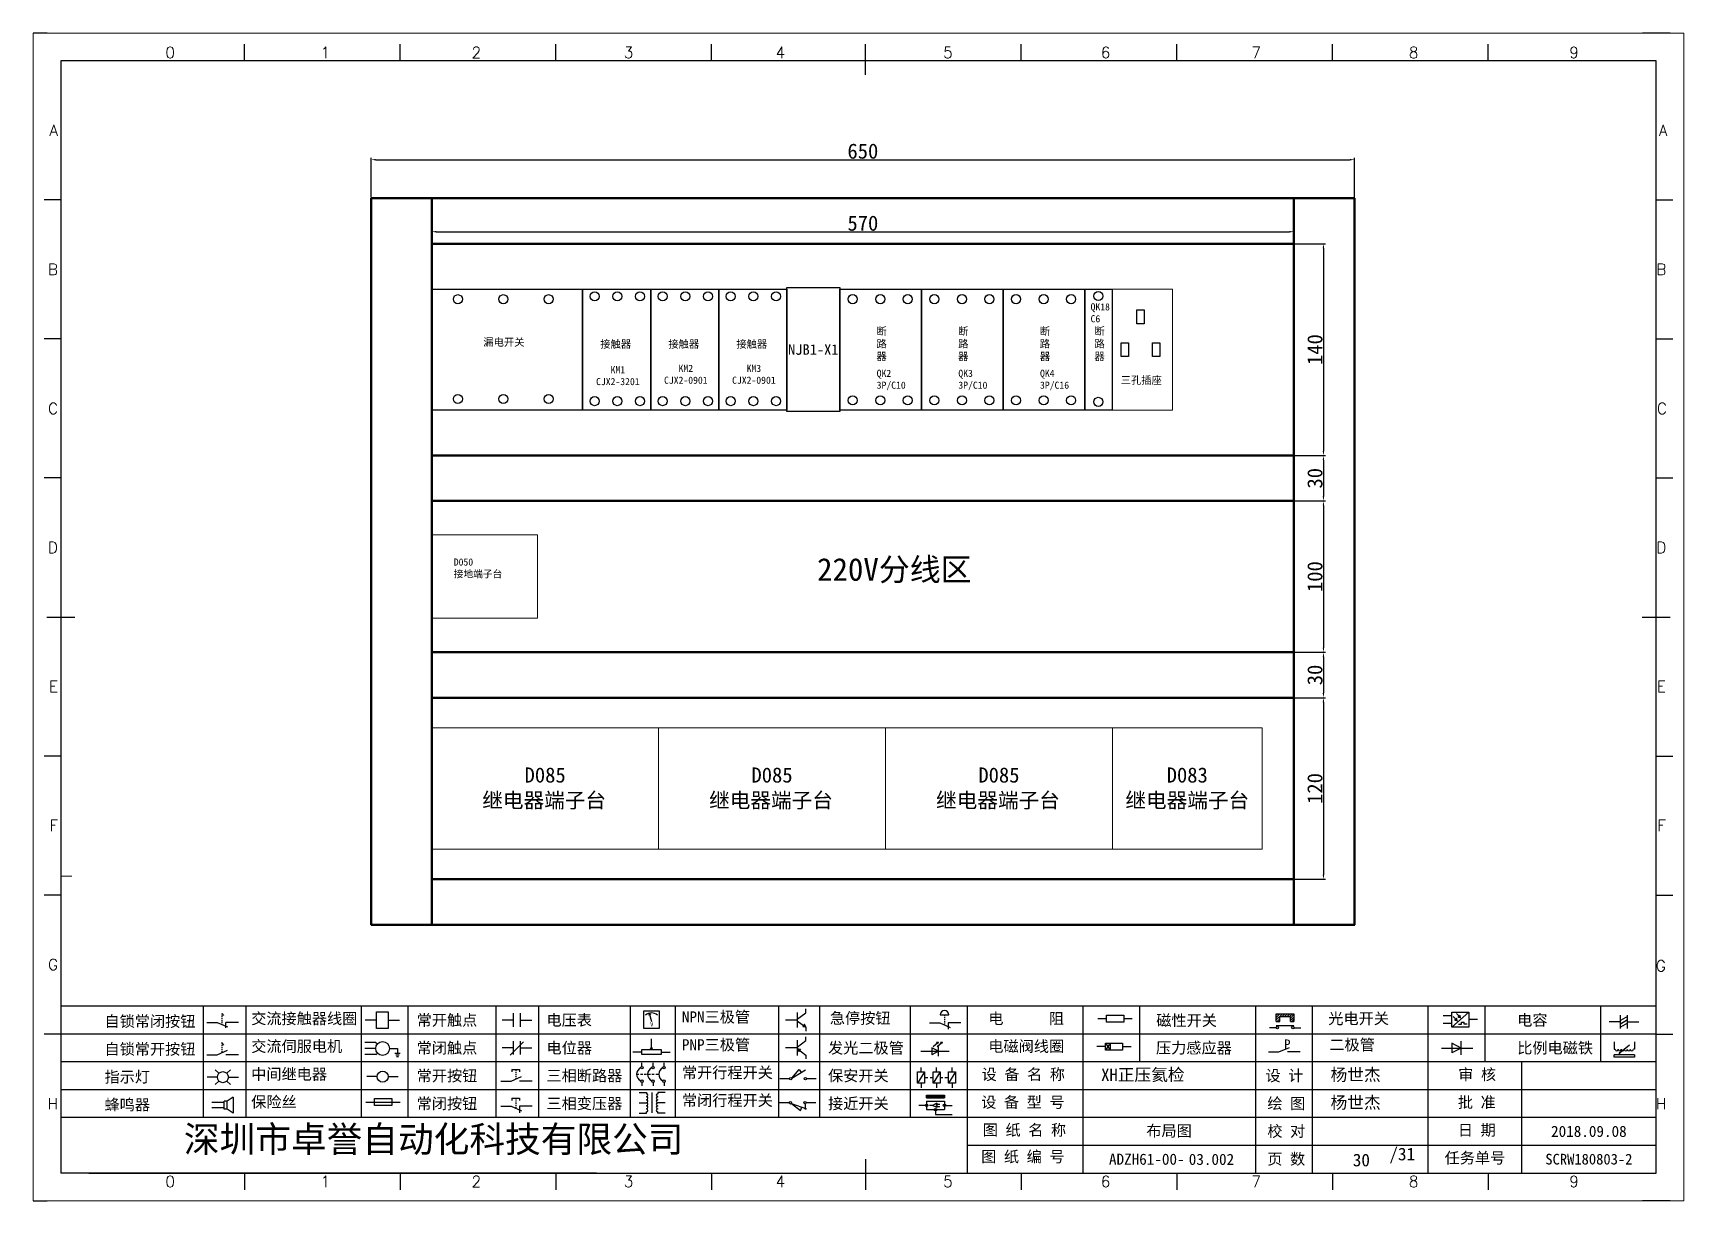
# Model space of a CAD drawing. Header units: millimetres. Extents: x 15130 to 37766, y 5931 to 11073.
# Drawn here: x 22571.2 to 22898.7, y 8425.9 to 8657.4 of the extents above; entities that cross this region are included whole.
import ezdxf
from ezdxf.enums import TextEntityAlignment as Align

# ---------------------------------------------------------------- set-up
doc = ezdxf.new("R2010")
doc.units = ezdxf.units.MM
doc.layers.add('1', color=3, linetype='Continuous', lineweight=20)
doc.layers.add('AE_BOR', color=1, linetype='Continuous')
doc.styles.get("Standard").update_dxf_attribs({"font": ''})
doc.styles.add('WD', font='romans.shx', dxfattribs={"bigfont": 'gbcbig.shx'})
doc.styles.add('汉字', font='')
doc.styles.get('Standard').set_extended_font_data('SimSun')
doc.styles.get('汉字').set_extended_font_data('新宋体')
doc.dimstyles.new('ISO-25', dxfattribs={"dimtxt": 10, "dimasz": 3, "dimexe": 1.25, "dimexo": 0.625, "dimtad": 1, "dimtxsty": 'Standard', "dimcen": 2.5, "dimadec": 0, "dimazin": 0, "dimtfac": 1, "dimtmove": 0, "dimatfit": 3, "dimfxl": 1, "dimarcsym": 0})

# ---------------------------------------------------------------- blocks, each defined once
blk = doc.blocks.new('磁性开关')
at = {"linetype": 'ByBlock'}
h = blk.add_hatch(dxfattribs=at)
h.set_pattern_fill('ANSI31', color=256, scale=0.1, style=0)
h.paths.add_polyline_path([(-1910.88, -776.69), (-1910.88, -775.29), (-1907.69, -775.29), (-1907.69, -776.69), (-1908.31, -776.69), (-1908.31, -775.79), (-1910.25, -775.79), (-1910.25, -776.69)])
for p, q in [((-1910.91, -777.81), (-1912.09, -777.81)), ((-1910.88, -776.69), (-1910.88, -775.29)), ((-1910.88, -775.29), (-1907.69, -775.29)), ((-1910.88, -776.69), (-1910.25, -776.69)), ((-1910.88, -777.39), (-1907.69, -777.39)), ((-1910.25, -776.69), (-1910.25, -775.79)), ((-1910.25, -775.79), (-1908.31, -775.79)), ((-1908.31, -776.69), (-1908.31, -775.79)), ((-1908.31, -776.69), (-1907.69, -776.69)), ((-1907.69, -775.29), (-1907.69, -776.69)), ((-1907.66, -777.81), (-1906.48, -777.81))]:
    blk.add_line(p, q, dxfattribs=at)
for centre in [(-1910.68, -777.81), (-1907.88, -777.81)]:
    blk.add_circle(centre, 0.225, dxfattribs=at)
blk = doc.blocks.new('*U8')
at = {"linetype": 'ByBlock'}
for p, q in [((-1909.23, -780.45), (-1909.23, -780.67)), ((-1909.23, -780.45), (-1908.92, -780.84)), ((-1909.23, -780.84), (-1909.23, -781.05)), ((-1911.92, -782.07), (-1910.06, -782.07)), ((-1910.06, -782.07), (-1908.18, -782.88)), ((-1909.23, -781.23), (-1909.23, -781.44)), ((-1909.23, -781.61), (-1909.23, -781.83)), ((-1909.23, -782), (-1909.23, -782.21)), ((-1909.23, -782.38), (-1909.23, -782.43)), ((-1908.52, -783.07), (-1908.52, -782.07)), ((-1906.25, -782.07), (-1908.52, -782.07))]:
    blk.add_line(p, q, dxfattribs=at)
blk = doc.blocks.new('*U11')
at = {"linetype": 'ByBlock'}
for p, q in [((-1911.92, -792.89), (-1910.06, -792.89)), ((-1910.06, -792.89), (-1908.18, -792.08)), ((-1908.88, -791.17), (-1909.23, -790.71)), ((-1909.23, -790.71), (-1909.23, -790.92)), ((-1909.23, -791.09), (-1909.23, -791.31)), ((-1909.23, -791.48), (-1909.23, -791.69)), ((-1909.23, -791.86), (-1909.23, -792.08)), ((-1909.23, -792.25), (-1909.23, -792.47)), ((-1906.25, -792.89), (-1908.52, -792.89))]:
    blk.add_line(p, q, dxfattribs=at)
blk = doc.blocks.new('蜂鸣器')
at = {"linetype": 'ByBlock'}
for p, q in [((-1907.17, -795.53), (-1908.25, -796.26)), ((-1907.17, -795.53), (-1907.17, -798.41)), ((-1908.8, -796.48), (-1911.01, -796.48)), ((-1908.8, -797.46), (-1911.01, -797.46)), ((-1908.25, -796.26), (-1908.8, -796.26)), ((-1908.8, -797.68), (-1908.8, -796.26)), ((-1908.25, -797.68), (-1908.8, -797.68)), ((-1908.25, -797.68), (-1908.25, -796.26)), ((-1907.17, -798.41), (-1908.25, -797.68))]:
    blk.add_line(p, q, dxfattribs=at)
blk = doc.blocks.new('指示灯')
at = {"linetype": 'ByBlock'}
for p, q in [((-1854.25, -776.92), (-1856.06, -776.92)), ((-1854.62, -775.59), (-1853.97, -776.23)), ((-1854.62, -778.25), (-1853.97, -777.61)), ((-1851.9, -775.59), (-1852.54, -776.23)), ((-1851.9, -778.25), (-1852.54, -777.61)), ((-1852.26, -776.92), (-1850.45, -776.92))]:
    blk.add_line(p, q, dxfattribs=at)
blk.add_circle((-1853.26, -776.92), 0.992, dxfattribs=at)
blk = doc.blocks.new('光电开关')
at = {"linetype": 'ByBlock'}
h = blk.add_hatch(dxfattribs=at)
h.set_pattern_fill('ANSI31', color=256, scale=0.01, style=0)
h.set_pattern_definition([(45, (0.172267, 0), (-0.0224506403, 0.0224506403), [])])
h.paths.add_polyline_path([(-1882.44, -776.34), (-1882.5, -775.91), (-1882.68, -776.07)])
h.paths.add_polyline_path([(-1882.86, -776.23), (-1882.44, -776.34), (-1882.68, -776.07)])
h.paths.add_polyline_path([(-1883.05, -776.88), (-1883.11, -776.45), (-1883.29, -776.61)])
h.paths.add_polyline_path([(-1883.47, -776.77), (-1883.05, -776.88), (-1883.29, -776.61)])
for p, q in [((-1884.01, -775.96), (-1885.56, -775.96)), ((-1884.01, -777.39), (-1885.56, -777.39)), ((-1880.91, -775.3), (-1884.01, -778.05)), ((-1883.75, -776.09), (-1883.05, -776.88)), ((-1883.11, -776.45), (-1883.47, -776.77)), ((-1883.05, -776.88), (-1883.47, -776.77)), ((-1883.14, -775.55), (-1882.44, -776.34)), ((-1883.05, -776.88), (-1883.11, -776.45)), ((-1882.5, -775.91), (-1882.86, -776.23)), ((-1882.44, -776.34), (-1882.86, -776.23)), ((-1882.78, -777.47), (-1882.23, -777.47)), ((-1882.44, -776.34), (-1882.5, -775.91)), ((-1882.23, -777.47), (-1882.23, -777.14)), ((-1882.23, -777.14), (-1881.78, -777.14)), ((-1881.78, -777.47), (-1881.78, -777.14)), ((-1881.23, -777.47), (-1881.78, -777.47)), ((-1879.37, -776.67), (-1880.91, -776.67))]:
    blk.add_line(p, q, dxfattribs=at)
blk.add_lwpolyline([(-1884.01, -775.3), (-1880.91, -775.3), (-1880.91, -778.05), (-1884.01, -778.05)], close=True, dxfattribs=at)
blk = doc.blocks.new('交流接触器线圈')
at = {"linetype": 'ByBlock'}
for p, q in [((-1880.82, -781.77), (-1882.87, -781.77)), ((-1878.72, -781.77), (-1876.67, -781.77))]:
    blk.add_line(p, q, dxfattribs=at)
blk.add_lwpolyline([(-1880.82, -780.28), (-1878.72, -780.28), (-1878.72, -783.26), (-1880.82, -783.26)], close=True, dxfattribs=at)
blk = doc.blocks.new('交流伺服电机')
at = {"linetype": 'ByBlock'}
for p, q in [((-1880.97, -785.75), (-1882.94, -785.75)), ((-1880.97, -786.85), (-1882.94, -786.85)), ((-1880.97, -785.75), (-1880.65, -786.03)), ((-1878.49, -786.85), (-1877.07, -786.85)), ((-1877.07, -786.85), (-1877.07, -787.72)), ((-1880.97, -787.94), (-1882.94, -787.94)), ((-1880.97, -787.94), (-1880.65, -787.67)), ((-1877.54, -787.72), (-1876.59, -787.72)), ((-1877.38, -788.01), (-1876.75, -788.01)), ((-1877.23, -788.29), (-1876.9, -788.29))]:
    blk.add_line(p, q, dxfattribs=at)
blk.add_circle((-1879.73, -786.85), 1.24, dxfattribs=at)
blk = doc.blocks.new('中间继电器')
at = {"linetype": 'ByBlock'}
for p, q in [((-1880.72, -791.92), (-1882.54, -791.92)), ((-1878.74, -791.92), (-1876.92, -791.92))]:
    blk.add_line(p, q, dxfattribs=at)
blk.add_circle((-1879.73, -791.92), 0.992, dxfattribs=at)
blk = doc.blocks.new('保险丝')
at = {"linetype": 'ByBlock'}
blk.add_line((-1882.72, -796.49), (-1876.55, -796.49), dxfattribs=at)
blk.add_lwpolyline([(-1881.2, -795.86), (-1878.06, -795.86), (-1878.06, -797.12), (-1881.2, -797.12)], close=True, dxfattribs=at)
blk = doc.blocks.new('常开按钮')
at = {"linetype": 'ByBlock'}
for p, q in [((-1910.06, -787.73), (-1908.18, -786.93)), ((-1909.9, -785.68), (-1908.56, -785.68)), ((-1909.9, -785.68), (-1909.9, -786.07)), ((-1909.23, -785.68), (-1909.23, -785.89)), ((-1909.23, -786.06), (-1909.23, -786.28)), ((-1909.23, -786.45), (-1909.23, -786.67)), ((-1909.23, -786.84), (-1909.23, -787.05)), ((-1908.56, -785.68), (-1908.56, -786.07)), ((-1911.92, -787.73), (-1910.06, -787.73)), ((-1909.23, -787.22), (-1909.23, -787.38)), ((-1906.25, -787.73), (-1908.52, -787.73))]:
    blk.add_line(p, q, dxfattribs=at)
blk = doc.blocks.new('常开触点')
at = {"linetype": 'ByBlock'}
for p, q in [((-1853.82, -782.99), (-1853.82, -780.56)), ((-1852.6, -782.99), (-1852.6, -780.56)), ((-1853.82, -781.77), (-1855.88, -781.77)), ((-1852.6, -781.77), (-1850.55, -781.77))]:
    blk.add_line(p, q, dxfattribs=at)
blk = doc.blocks.new('常闭触点')
at = {"linetype": 'ByBlock'}
for p, q in [((-1853.82, -786.77), (-1855.88, -786.77)), ((-1852.01, -785.66), (-1854.43, -788.1)), ((-1853.82, -787.99), (-1853.82, -785.56)), ((-1852.6, -787.99), (-1852.6, -785.56)), ((-1852.6, -786.77), (-1850.55, -786.77))]:
    blk.add_line(p, q, dxfattribs=at)
blk = doc.blocks.new('常闭按钮')
at = {"linetype": 'ByBlock'}
for p, q in [((-1856.13, -792.28), (-1854.28, -792.28)), ((-1854.28, -792.28), (-1852.4, -793.09)), ((-1854.11, -790.83), (-1852.77, -790.83)), ((-1854.11, -790.83), (-1854.11, -791.22)), ((-1853.44, -790.83), (-1853.44, -791.04)), ((-1853.44, -791.21), (-1853.44, -791.43)), ((-1853.44, -791.6), (-1853.44, -791.82)), ((-1853.44, -791.99), (-1853.44, -792.2)), ((-1853.44, -792.37), (-1853.44, -792.53)), ((-1852.77, -790.83), (-1852.77, -791.22)), ((-1850.47, -792.28), (-1852.73, -792.28)), ((-1852.73, -792.28), (-1852.73, -793.43))]:
    blk.add_line(p, q, dxfattribs=at)
blk = doc.blocks.new('电磁阀线圈')
at = {"linetype": 'ByBlock'}
for p, q in [((-1854.61, -795.92), (-1853.75, -797.16)), ((-1853.75, -795.92), (-1854.61, -797.16)), ((-1853.75, -795.92), (-1853.75, -797.16)), ((-1854.61, -796.54), (-1856.17, -796.54)), ((-1851.53, -796.54), (-1849.97, -796.54))]:
    blk.add_line(p, q, dxfattribs=at)
blk.add_lwpolyline([(-1854.61, -795.92), (-1851.53, -795.92), (-1851.53, -797.16), (-1854.61, -797.16)], close=True, dxfattribs=at)
blk = doc.blocks.new('电压表')
at = {"linetype": 'ByBlock'}
for p, q in [((-1814.84, -780.75), (-1814.91, -781.13)), ((-1814.6, -781.05), (-1814.91, -781.13)), ((-1814.84, -780.75), (-1814.46, -782.26)), ((-1814.84, -780.75), (-1814.6, -781.05))]:
    blk.add_line(p, q, dxfattribs=at)
blk.add_lwpolyline([(-1815.84, -780.34), (-1813.07, -780.34), (-1813.07, -783.49), (-1815.84, -783.49)], close=True, dxfattribs=at)
blk.add_arc((-1814.46, -782.26), 1.56, 46.8313, 133.1687, dxfattribs=at)
at = {"linetype": 'ByBlock', "insert": (-1814.7, -782.39), "char_height": 0.75, "width": 0.6768, "attachment_point": 1}
blk.add_mtext('V', dxfattribs=at)
blk = doc.blocks.new('电位器')
at = {"linetype": 'ByBlock'}
for p, q in [((-1814.45, -787.3), (-1814.62, -786.96)), ((-1814.62, -786.96), (-1814.27, -786.96)), ((-1814.45, -787.3), (-1814.45, -785.39)), ((-1814.45, -787.3), (-1814.27, -786.96)), ((-1816.21, -787.75), (-1817.79, -787.75)), ((-1812.68, -787.75), (-1811.1, -787.75))]:
    blk.add_line(p, q, dxfattribs=at)
blk.add_lwpolyline([(-1816.21, -787.3), (-1812.68, -787.3), (-1812.68, -788.2), (-1816.21, -788.2)], close=True, dxfattribs=at)
blk = doc.blocks.new('三相断路器')
at = {"linetype": 'ByBlock'}
for p, q in [((-1816.17, -790.33), (-1816.17, -789.7)), ((-1814.17, -790.33), (-1814.17, -789.7)), ((-1812.18, -790.33), (-1812.18, -789.7)), ((-1817.14, -791.74), (-1816.72, -791.74)), ((-1816.45, -791.74), (-1816.03, -791.74)), ((-1815.76, -791.74), (-1815.34, -791.74)), ((-1815.07, -791.74), (-1814.65, -791.74)), ((-1814.38, -791.74), (-1813.96, -791.74)), ((-1813.69, -791.74), (-1813.27, -791.74)), ((-1816.17, -793.19), (-1816.17, -793.83)), ((-1814.17, -793.19), (-1814.17, -793.83)), ((-1812.18, -793.19), (-1812.18, -793.83))]:
    blk.add_line(p, q, dxfattribs=at)
for centre in [(-1816.17, -790.55), (-1816.17, -792.98), (-1814.17, -790.55), (-1814.17, -792.98), (-1812.18, -790.55), (-1812.18, -792.98)]:
    blk.add_circle(centre, 0.219, dxfattribs=at)
for centre in [(-1815.81, -791.74), (-1813.82, -791.74), (-1811.83, -791.74)]:
    blk.add_arc(centre, 1.32, 115.5791, 244.4209, dxfattribs=at)
blk = doc.blocks.new('三相变压器')
at = {"linetype": 'ByBlock'}
for p, q in [((-1816.69, -795.03), (-1815.37, -795.03)), ((-1815.37, -795.03), (-1815.37, -795.24)), ((-1814.34, -798.7), (-1814.34, -795.04)), ((-1812, -795.03), (-1813.32, -795.03)), ((-1813.32, -795.03), (-1813.32, -795.24)), ((-1816.69, -796.87), (-1815.37, -796.87)), ((-1816.69, -798.71), (-1815.37, -798.71)), ((-1815.37, -798.71), (-1815.37, -798.5)), ((-1812, -796.87), (-1813.32, -796.87)), ((-1813.32, -798.71), (-1813.32, -798.5)), ((-1812, -798.71), (-1813.32, -798.71))]:
    blk.add_line(p, q, dxfattribs=at)
for centre, start, end in [((-1815.37, -795.51), 270, 90), ((-1815.37, -796.06), 270, 90), ((-1813.32, -795.51), 90, 270), ((-1813.32, -796.06), 90, 270), ((-1815.37, -796.6), 270, 90), ((-1815.37, -797.14), 270, 90), ((-1815.37, -797.68), 270, 90), ((-1815.37, -798.23), 270, 90), ((-1813.32, -796.6), 90, 270), ((-1813.32, -797.14), 90, 270), ((-1813.32, -797.68), 90, 270), ((-1813.32, -798.23), 90, 270)]:
    blk.add_arc(centre, 0.271, start, end, dxfattribs=at)
blk = doc.blocks.new('压力感应器')
at = {"linetype": 'ByBlock'}
for p, q in [((-1817.44, -777.73), (-1815.59, -777.73)), ((-1815.59, -777.73), (-1813.71, -776.93)), ((-1811.78, -777.73), (-1814.05, -777.73))]:
    blk.add_line(p, q, dxfattribs=at)
at = {"linetype": 'ByBlock', "insert": (-1814.65, -775.48), "char_height": 1.68, "width": 1.2242, "attachment_point": 1}
blk.add_mtext('{\\fNSimSun|b0|i0|c134|p49;P}', dxfattribs=at)
blk = doc.blocks.new('二极管')
at = {"linetype": 'ByBlock'}
for p, q in [((-1787.52, -776.77), (-1781.92, -776.77)), ((-1783.97, -776.77), (-1785.69, -775.9)), ((-1785.69, -775.9), (-1785.69, -777.65)), ((-1783.97, -776.77), (-1785.69, -777.65)), ((-1783.97, -777.99), (-1783.97, -775.56))]:
    blk.add_line(p, q, dxfattribs=at)
blk = doc.blocks.new('NPN三极管')
at = {"linetype": 'ByBlock'}
for p, q in [((-1785.73, -780.61), (-1785.73, -783.32)), ((-1785.73, -781.82), (-1784.15, -780.66)), ((-1784.15, -780.66), (-1784.15, -779.98)), ((-1785.73, -781.97), (-1787.81, -781.97)), ((-1785.73, -782.11), (-1784.15, -783.27)), ((-1784.41, -782.73), (-1784.74, -783.18)), ((-1784.15, -783.27), (-1784.74, -783.18)), ((-1784.15, -783.27), (-1784.41, -782.73)), ((-1784.15, -783.27), (-1784.15, -783.96))]:
    blk.add_line(p, q, dxfattribs=at)
blk = doc.blocks.new('PNP三极管')
at = {"linetype": 'ByBlock'}
for p, q in [((-1784.9, -786.74), (-1786.98, -786.74)), ((-1784.9, -785.38), (-1784.9, -788.09)), ((-1784.9, -786.59), (-1783.32, -785.43)), ((-1784.9, -786.88), (-1783.32, -788.04)), ((-1784.9, -786.88), (-1784.31, -786.97)), ((-1784.9, -786.88), (-1784.64, -787.42)), ((-1784.31, -786.97), (-1784.64, -787.42)), ((-1783.32, -785.43), (-1783.32, -784.75)), ((-1783.32, -788.04), (-1783.32, -788.73))]:
    blk.add_line(p, q, dxfattribs=at)
blk = doc.blocks.new('常开行程开关')
at = {"linetype": 'ByBlock'}
for p, q in [((-1786.29, -792.3), (-1788.01, -792.3)), ((-1785.89, -792.17), (-1784.52, -790.62)), ((-1785.89, -792.17), (-1783.43, -790.72)), ((-1784.52, -790.62), (-1784.19, -791.17)), ((-1781.48, -792.3), (-1783.21, -792.3))]:
    blk.add_line(p, q, dxfattribs=at)
for centre in [(-1786.07, -792.3), (-1783.42, -792.3)]:
    blk.add_circle(centre, 0.219, dxfattribs=at)
blk = doc.blocks.new('常闭行程开关')
at = {"linetype": 'ByBlock'}
for p, q in [((-1786.34, -796.62), (-1788.07, -796.62)), ((-1785.93, -796.72), (-1783.25, -797.7)), ((-1785.93, -796.72), (-1784.3, -798)), ((-1784.3, -798), (-1784.08, -797.4)), ((-1783.48, -796.84), (-1783.48, -797.85)), ((-1781.54, -796.62), (-1783.26, -796.62))]:
    blk.add_line(p, q, dxfattribs=at)
for centre in [(-1786.12, -796.62), (-1783.48, -796.62)]:
    blk.add_circle(centre, 0.219, dxfattribs=at)
blk = doc.blocks.new('电容')
at = {"linetype": 'ByBlock'}
for p, q in [((-1756.08, -782.99), (-1756.08, -780.56)), ((-1754.86, -780.79), (-1756.08, -781.55)), ((-1754.86, -782.99), (-1754.86, -780.56)), ((-1756.08, -781.77), (-1758.13, -781.77)), ((-1754.86, -781.44), (-1756.08, -782.2)), ((-1754.86, -781.99), (-1756.08, -782.75)), ((-1754.86, -781.77), (-1752.81, -781.77))]:
    blk.add_line(p, q, dxfattribs=at)
blk = doc.blocks.new('发光二极管')
at = {"linetype": 'ByBlock'}
for p, q in [((-1758.01, -786.77), (-1752.89, -786.77)), ((-1754.84, -786.77), (-1756.04, -786.16)), ((-1756.04, -786.16), (-1756.04, -787.39)), ((-1754.84, -786.77), (-1756.04, -787.39)), ((-1755.78, -785.92), (-1754.89, -785.14)), ((-1754.89, -785.14), (-1755.2, -785.22)), ((-1755.2, -785.22), (-1755.01, -785.43)), ((-1755.08, -785.92), (-1754.18, -785.14)), ((-1754.89, -785.14), (-1755.01, -785.43)), ((-1754.84, -787.63), (-1754.84, -785.92)), ((-1754.18, -785.14), (-1754.49, -785.22)), ((-1754.49, -785.22), (-1754.31, -785.43)), ((-1754.18, -785.14), (-1754.31, -785.43))]:
    blk.add_line(p, q, dxfattribs=at)
blk = doc.blocks.new('比例电磁阀')
at = {"linetype": 'ByBlock'}
for p, q in [((-1757.26, -775.38), (-1757.26, -776.71)), ((-1757.26, -776.71), (-1757.05, -776.71)), ((-1753.6, -777.73), (-1757.25, -777.73)), ((-1757.25, -778.13), (-1757.25, -777.73)), ((-1753.6, -778.13), (-1757.25, -778.13)), ((-1754.5, -775.98), (-1756.35, -777.44)), ((-1756.35, -777.44), (-1756.25, -777.25)), ((-1756.35, -777.44), (-1756.15, -777.38)), ((-1756.15, -777.38), (-1756.25, -777.25)), ((-1753.58, -776.71), (-1753.8, -776.71)), ((-1753.6, -777.73), (-1753.6, -778.13)), ((-1753.58, -775.38), (-1753.58, -776.71))]:
    blk.add_line(p, q, dxfattribs=at)
for centre in [(-1756.78, -776.71), (-1756.24, -776.71), (-1755.7, -776.71), (-1755.15, -776.71), (-1754.61, -776.71), (-1754.07, -776.71)]:
    blk.add_arc(centre, 0.271, 180, 0, dxfattribs=at)
blk = doc.blocks.new('保安开关')
at = {"linetype": 'ByBlock'}
for p, q in [((-1757.96, -790.79), (-1757.96, -789.97)), ((-1755.17, -790.79), (-1755.17, -789.97)), ((-1752.39, -790.79), (-1752.39, -789.97)), ((-1757.33, -790.79), (-1758.6, -792.81)), ((-1757.96, -792.81), (-1757.96, -793.62)), ((-1757.33, -791.8), (-1756.72, -791.8)), ((-1756.35, -791.8), (-1755.89, -791.8)), ((-1754.54, -790.79), (-1755.81, -792.81)), ((-1755.17, -792.81), (-1755.17, -793.62)), ((-1754.52, -791.8), (-1754.06, -791.8)), ((-1753.69, -791.8), (-1753.08, -791.8)), ((-1751.75, -790.79), (-1753.02, -792.81)), ((-1752.39, -792.81), (-1752.39, -793.62))]:
    blk.add_line(p, q, dxfattribs=at)
for points in [[(-1758.6, -790.79), (-1757.33, -790.79), (-1757.33, -792.81), (-1758.6, -792.81)], [(-1755.81, -790.79), (-1754.54, -790.79), (-1754.54, -792.81), (-1755.81, -792.81)], [(-1753.02, -790.79), (-1751.75, -790.79), (-1751.75, -792.81), (-1753.02, -792.81)]]:
    blk.add_lwpolyline(points, close=True, dxfattribs=at)
blk = doc.blocks.new('接近开关')
at = {"linetype": 'ByBlock'}
h = blk.add_hatch(dxfattribs=at)
h.set_pattern_fill('ANSI31', color=256, scale=0.01, style=0)
h.set_pattern_definition([(45, (-89.131516, -30.795668), (-0.0224506403, 0.0224506403), [])])
h.paths.add_polyline_path([(-1516.96, -1123.35), (-1516.96, -1122.85), (-1513.76, -1122.85), (-1513.76, -1123.35)])
for p, q in [((-1517.18, -1124.71), (-1518.36, -1124.71)), ((-1516.96, -1123.35), (-1516.96, -1122.85)), ((-1516.96, -1122.85), (-1513.76, -1122.85)), ((-1516.96, -1123.35), (-1513.76, -1123.35)), ((-1516.96, -1123.95), (-1513.76, -1123.95)), ((-1516.96, -1123.95), (-1516.96, -1125.47)), ((-1516.96, -1125.47), (-1513.76, -1125.47)), ((-1515.91, -1124.71), (-1516.45, -1124.71)), ((-1515.11, -1124.31), (-1515.91, -1124.71)), ((-1515.11, -1125.11), (-1515.91, -1124.71)), ((-1515.33, -1124.53), (-1515.17, -1124.53)), ((-1515.33, -1124.88), (-1515.17, -1124.88)), ((-1515.25, -1124.45), (-1515.25, -1124.61)), ((-1515.11, -1124.31), (-1515.11, -1125.11)), ((-1515.11, -1124.48), (-1514.58, -1124.48)), ((-1515.11, -1124.94), (-1514.58, -1124.94)), ((-1513.76, -1122.85), (-1513.76, -1123.35)), ((-1513.76, -1123.95), (-1513.76, -1125.47)), ((-1513.54, -1124.71), (-1512.36, -1124.71)), ((-1515.36, -1125.69), (-1515.36, -1126.36)), ((-1515.36, -1126.36), (-1512.36, -1126.36))]:
    blk.add_line(p, q, dxfattribs=at)
for centre in [(-1516.96, -1124.71), (-1515.36, -1125.47), (-1513.76, -1124.71)]:
    blk.add_circle(centre, 0.225, dxfattribs=at)
blk = doc.blocks.new('电阻')
at = {"linetype": 'ByBlock'}
for p, q in [((-3.09, 0), (-1.57, 0)), ((1.57, 0), (3.09, 0))]:
    blk.add_line(p, q, dxfattribs=at)
blk.add_lwpolyline([(-1.57, 0.63), (1.57, 0.63), (1.57, -0.63), (-1.57, -0.63)], close=True, dxfattribs=at)
blk = doc.blocks.new('急停按钮')
at = {"linetype": 'ByBlock'}
for p, q in [((-1.86, 0), (0, 0)), ((0, 0), (1.88, -0.81)), ((0.06, 1.45), (1.61, 1.45)), ((0.83, 1.45), (0.83, 1.24)), ((0.83, 1.07), (0.83, 0.85)), ((0.83, 0.68), (0.83, 0.47)), ((0.83, 0.29), (0.83, 0.08)), ((3.81, 0), (1.54, 0)), ((1.54, 0), (1.54, -1.15)), ((0.83, -0.09), (0.83, -0.24))]:
    blk.add_line(p, q, dxfattribs=at)
blk.add_arc((0.83, 1.45), 0.774, 0, 180)
blk = doc.blocks.new('电控横A4')
for p, q in [((292, -5), (5, -5)), ((5, -5), (5, -205)), ((292, -205), (292, -5)), ((10.03, -205), (289.53, -205)), ((130.8, -205), (190.75, -205)), ((190.75, -205), (259.54, -205))]:
    blk.add_line(p, q)
at = {"lineweight": 9, "ltscale": 0.1}
for p, q in [((5, -151.57), (7, -151.57)), ((101.34, -205), (130.8, -205)), ((129.44, -205), (129.44, -205)), ((129.44, -205), (129.44, -205)), ((129.44, -205), (129.44, -205)), ((129.44, -205), (129.44, -205))]:
    blk.add_line(p, q, dxfattribs=at)
at = {"linetype": 'ByBlock'}
for p, q in [((292, -175), (5, -175)), ((292, -180), (5, -180)), ((292, -185), (5, -185)), ((292, -190), (5, -190)), ((292, -195), (5, -195)), ((292, -200), (168.03, -200))]:
    blk.add_line(p, q, dxfattribs=at)
at = {"color": 0, "lineweight": -2}
for p, q in [((30.58, -175), (30.58, -195)), ((38.26, -175), (38.26, -195)), ((59.05, -175), (59.05, -195)), ((67.4, -175), (67.4, -195)), ((83.26, -175), (83.26, -195)), ((90.91, -175), (90.91, -195)), ((107.4, -175), (107.4, -195)), ((115.5, -175), (115.5, -195)), ((134.12, -175), (134.12, -195)), ((141.48, -175), (141.48, -195)), ((157.79, -175), (157.79, -195)), ((168.03, -175), (168.03, -204.92)), ((188.84, -175), (188.84, -185)), ((199.08, -175), (199.08, -185)), ((219.89, -175), (219.89, -185)), ((230.12, -175), (230.12, -185)), ((250.93, -175), (250.93, -185)), ((261.17, -175), (261.17, -185)), ((281.98, -175), (281.98, -185)), ((188.84, -185), (188.84, -204.92)), ((219.89, -185), (219.89, -205)), ((230.12, -185), (230.12, -205)), ((250.93, -185), (250.93, -205)), ((267.79, -185), (267.79, -205))]:
    blk.add_line(p, q, dxfattribs=at)
at = {"color": 0, "ltscale": 2}
for p, q in [((292, -205), (292, -183.55)), ((101.34, -205), (5, -205)), ((259.54, -205), (289.53, -205)), ((259.54, -205), (292, -205))]:
    blk.add_line(p, q, dxfattribs=at)
at = {"layer": 'AE_BOR', "lineweight": 30}
for p, q in [((2.53, 0), (0, 0)), ((294.53, 0), (289.53, 0)), ((0, -210), (2.53, -210)), ((294.53, -210), (289.53, -210))]:
    blk.add_line(p, q, dxfattribs=at)
at = {"layer": 'AE_BOR', "color": 1, "lineweight": 15}
for p, q in [((0, 0), (297, 0)), ((0, -210), (0, 0)), ((297, 0), (297, -210)), ((297, -210), (0, -210))]:
    blk.add_line(p, q, dxfattribs=at)
at = {"layer": 'AE_BOR'}
for p, q in [((38.03, -5), (38.03, -2)), ((66.03, -5), (66.03, -2)), ((94.03, -5), (94.03, -2)), ((122.03, -5), (122.03, -2)), ((149.78, -5), (149.78, -2)), ((177.78, -5), (177.78, -2)), ((205.78, -5), (205.78, -2)), ((233.78, -5), (233.78, -2)), ((261.78, -5), (261.78, -2)), ((5, -30), (2, -30)), ((292, -30), (295, -30)), ((5, -55), (2, -55)), ((292, -55), (295, -55)), ((5, -80), (2, -80)), ((292, -80), (295, -80)), ((5, -130), (2, -130)), ((292, -130), (295, -130)), ((5, -155), (2, -155)), ((292, -155), (295, -155)), ((5, -180), (2, -180)), ((292, -180), (295, -180)), ((38.03, -205), (38.03, -208)), ((66.03, -205), (66.03, -208)), ((94.03, -205), (94.03, -208)), ((122.03, -205), (122.03, -208)), ((149.78, -205), (149.78, -208)), ((177.78, -205), (177.78, -208)), ((205.78, -205), (205.78, -208)), ((233.78, -205), (233.78, -208)), ((261.78, -205), (261.78, -208))]:
    blk.add_line(p, q, dxfattribs=at)
at = {"layer": 'AE_BOR', "color": 2, "lineweight": 30}
for p, q in [((149.78, -7.5), (149.78, -2.5)), ((2.5, -105), (7.5, -105)), ((289.5, -105), (294.5, -105)), ((149.78, -202.5), (149.78, -207.5)), ((149.78, -205), (149.78, -207.5))]:
    blk.add_line(p, q, dxfattribs=at)
at = {"linetype": 'ByBlock'}
for name, p in [('*U8', (1943.19, 604.18)), ('交流接触器线圈', (1942.62, 604.27)), ('常开触点', (1940.27, 604.3)), ('电压表', (1925.71, 604.52)), ('NPN三极管', (1923.2, 604.5)), ('磁性开关', (2134.53, 598.96)), ('光电开关', (2139.22, 599.27)), ('电容', (2041.69, 603.98)), ('电位器', (1925.71, 604.52)), ('PNP三极管', (1922.37, 604.27)), ('压力感应器', (2039.72, 594.52)), ('*U11', (1943.19, 609.18)), ('交流伺服电机', (1942.62, 604.27)), ('常闭触点', (1940.27, 604.3)), ('发光二极管', (1917.72, 603.69)), ('电磁阀线圈', (2047.53, 614.3)), ('二极管', (2040.91, 594.27)), ('比例电磁阀', (2041.69, 593.98)), ('指示灯', (1887.41, 589.18)), ('中间继电器', (1942.62, 604.27)), ('常开按钮', (1996.06, 599.3)), ('三相断路器', (1925.71, 604.52)), ('常开行程开关', (1922.37, 604.27)), ('保安开关', (1917.72, 603.98)), ('蜂鸣器', (1943.19, 604.18)), ('保险丝', (1942.62, 604.27)), ('常闭按钮', (1940.27, 599.3)), ('三相变压器', (1925.71, 604.52)), ('常闭行程开关', (1922.37, 604.27)), ('接近开关', (1677.72, 931.9))]:
    blk.add_blockref(name, p, dxfattribs=at)
for name, p in [('急停按钮', (163.12, -177.98)), ('电阻', (194.66, -177.22))]:
    blk.add_blockref(name, p)
at = {"char_height": 2, "attachment_point": 1, "style": '汉字'}
for s, insert in [('{\\fKaiTi_GB2312|b0|i0|c134|p49;自锁常闭按钮}', (12.86, -176.69)), ('{\\fKaiTi_GB2312|b0|i0|c134|p49;交流接触器线圈}', (39.25, -176.19)), ('{\\fKaiTi_GB2312|b0|i0|c134|p49;常开触点}', (69.01, -176.48)), ('{\\fKaiTi_GB2312|b0|i0|c134|p49;电压表}', (92.37, -176.47)), ('{\\fKaiTi_GB2312|b0|i0|c134|p49;NPN三极管}', (116.73, -175.91)), ('{\\fKaiTi_GB2312|b0|i0|c134|p49;急停按钮}', (143.35, -176.12)), ('{\\fKaiTi_GB2312|b0|i0|c134|p49;电      阻}', (171.86, -176.19)), ('{\\fKaiTi_GB2312|b0|i0|c134|p49;磁性开关}', (202.07, -176.53)), ('{\\fKaiTi_GB2312|b0|i0|c134|p49;光电开关}', (233.02, -176.19)), ('{\\fKaiTi_GB2312|b0|i0|c134|p49;电容}', (267, -176.48)), ('{\\fKaiTi_GB2312|b0|i0|c134|p49;交流伺服电机}', (39.25, -181.19)), ('{\\fKaiTi_GB2312|b0|i0|c134|p49;电位器}', (92.37, -181.47)), ('{\\fKaiTi_GB2312|b0|i0|c134|p49;PNP三极管}', (116.73, -180.91)), ('{\\fKaiTi_GB2312|b0|i0|c134|p49;电磁阀线圈}', (171.86, -181.19)), ('{\\fKaiTi_GB2312|b0|i0|c134|p49;压力感应器}', (202.02, -181.47)), ('{\\fKaiTi_GB2312|b0|i0|c134|p49;二极管}', (233.2, -180.91)), ('{\\fKaiTi_GB2312|b0|i0|c134|p49;自锁常开按钮}', (12.86, -181.69)), ('{\\fKaiTi_GB2312|b0|i0|c134|p49;常闭触点}', (69.01, -181.48)), ('{\\fKaiTi_GB2312|b0|i0|c134|p49;发光二极管}', (143.02, -181.48)), ('{\\fKaiTi_GB2312|b0|i0|c134|p49;比例电磁铁}', (267, -181.48)), ('{\\fKaiTi_GB2312|b0|i0|c134|p49;指示灯}', (12.86, -186.69)), ('{\\fKaiTi_GB2312|b0|i0|c134|p49;中间继电器}', (39.25, -186.19)), ('{\\fKaiTi_GB2312|b0|i0|c134|p49;常开按钮}', (69.01, -186.48)), ('{\\fKaiTi_GB2312|b0|i0|c134|p49;三相断路器}', (92.37, -186.47)), ('{\\fKaiTi_GB2312|b0|i0|c134|p49;常开行程开关}', (116.73, -185.91)), ('{\\fKaiTi_GB2312|b0|i0|c134|p49;保安开关}', (143.02, -186.48)), ('{\\fKaiTi_GB2312|b0|i0|c134|p0;设 备 名 称}', (170.65, -186.24)), ('{\\fKaiTi_GB2312|b0|i0|c134|p0;设 计}', (221.72, -186.46)), ('{\\fKaiTi_GB2312|b0|i0|c134|p0;审 核}', (256.39, -186.25)), ('{\\fKaiTi_GB2312|b0|i0|c134|p49;蜂鸣器}', (12.86, -191.69)), ('{\\fKaiTi_GB2312|b0|i0|c134|p49;保险丝}', (39.25, -191.19)), ('{\\fKaiTi_GB2312|b0|i0|c134|p49;常闭按钮}', (69.01, -191.48)), ('{\\fKaiTi_GB2312|b0|i0|c134|p49;三相变压器}', (92.37, -191.47)), ('{\\fKaiTi_GB2312|b0|i0|c134|p49;常闭行程开关}', (116.73, -190.91)), ('{\\fKaiTi_GB2312|b0|i0|c134|p49;接近开关}', (143.02, -191.48)), ('{\\fKaiTi_GB2312|b0|i0|c134|p0;设 备 型 号}', (170.58, -191.24)), ('{\\fKaiTi_GB2312|b0|i0|c134|p0;绘 图}', (222.05, -191.46)), ('{\\fKaiTi_GB2312|b0|i0|c134|p0;批 准}', (256.32, -191.25)), ('{\\fKaiTi_GB2312|b0|i0|c134|p0;图 纸 名 称}', (170.86, -196.24)), ('{\\fKaiTi_GB2312|b0|i0|c134|p0;日 期}', (256.32, -196.25)), ('{\\fKaiTi_GB2312|b0|i0|c134|p0;校 对}', (222.05, -196.46)), ('{\\fKaiTi_GB2312|b0|i0|c134|p0;图 纸 编 号}', (170.57, -201.03)), ('{\\fKaiTi_GB2312|b0|i0|c134|p0;页 数}', (222.05, -201.46)), ('{\\fKaiTi_GB2312|b0|i0|c134|p0;任务单号}', (253.94, -201.25))]:
    blk.add_mtext(s, dxfattribs=dict(at, insert=insert))
for s, insert, char_height, width, attachment_point in [('{\\fKaiTi_GB2312|b0|i0|c134|p49;XH正压氦检}', (192.15, -186.2), 2.2, 26.5767, 1), ('{\\fKaiTi_GB2312|b0|i0|c134|p49;杨世杰}', (233.43, -186.2), 2.2, 15.3175, 1), ('{\\fKaiTi_GB2312|b0|i0|c134|p49;杨世杰}', (233.43, -191.2), 2.2, 15.3175, 1), ('{\\fKaiTi_GB2312|b0|i0|c134|p49;2018.09.08}', (279.89, -197.5), 2, 24.2172, 5), ('{\\fKaiTi_GB2312|b0|i0|c134|p49;SCRW180803-2}', (279.89, -202.5), 1.92, 24.2172, 5)]:
    blk.add_mtext(s, dxfattribs=dict(insert=insert, char_height=char_height, width=width, attachment_point=attachment_point))
at = {"color": 0, "lineweight": -2}
for s, insert, char_height, width, attachment_point in [('深圳市卓誉自动化科技有限公司', (27.14, -196.53), 4.7064, 96.1138, 1), ('{\\C256;ADZH61-00-}', (200.36, -202.5), 2, 31.0482, 5)]:
    blk.add_mtext(s, dxfattribs=dict(at, insert=insert, char_height=char_height, width=width, attachment_point=attachment_point))
at = {"color": 0, "linetype": 'ByBlock', "lineweight": -2, "insert": (242.64, -201.84), "char_height": 4.2689, "width": 20.8102, "attachment_point": 5}
blk.add_mtext('  {\\H0.53119x; /31}', dxfattribs=at)
at = {"layer": 'AE_BOR', "style": 'WD'}
for s, p in [('0', (24.67, -4.5)), ('1', (52.6, -4.5)), ('2', (79.75, -4.5)), ('3', (107.15, -4.5)), ('4', (134.45, -4.5)), ('5', (164.59, -4.5)), ('6', (192.94, -4.5)), ('7', (220.04, -4.5)), ('8', (248.37, -4.5)), ('9', (277.23, -4.5)), ('0', (24.67, -207.5)), ('1', (52.6, -207.5)), ('2', (79.75, -207.5)), ('3', (107.15, -207.5)), ('4', (134.45, -207.5)), ('5', (164.59, -207.5)), ('6', (192.94, -207.5)), ('7', (220.04, -207.5)), ('8', (248.37, -207.5)), ('9', (277.23, -207.5))]:
    blk.add_text(s, height=2, dxfattribs=at).set_placement(p, align=Align.CENTER)
for s, p in [('A', (4.5, -17.5)), ('A', (294.03, -17.5)), ('B', (4.5, -42.5)), ('B', (293.84, -42.5)), ('C', (4.5, -67.5)), ('C', (293.93, -67.5)), ('D', (4.5, -92.5)), ('D', (293.84, -92.5)), ('E', (4.5, -117.5)), ('E', (293.74, -117.5)), ('F', (4.5, -142.5)), ('F', (293.74, -142.5)), ('F', (293.74, -142.5)), ('G', (4.5, -167.5)), ('G', (293.74, -167.72)), ('H', (4.5, -192.5)), ('H', (293.84, -192.5))]:
    blk.add_text(s, height=2, dxfattribs=at).set_placement(p, align=Align.MIDDLE_RIGHT)
blk = doc.blocks.new('接触器')
blk.add_lwpolyline([(716.1, 855.5), (761.1, 855.5), (761.1, 775.5), (716.1, 775.5)], close=True)
for centre in [(724, 850.7), (739, 850.7), (754, 850.7), (724, 781.5), (739, 781.5), (754, 781.5)]:
    blk.add_circle(centre, 3)
at = {"insert": (727.7, 821.7), "char_height": 5, "width": 34.75, "attachment_point": 1}
blk.add_mtext('{\\fSimSun|b0|i0|c134|p2;接触器}', dxfattribs=at)
blk = doc.blocks.new('漏电开关')
blk.add_lwpolyline([(514.4, 856.4), (614.4, 856.4), (614.4, 776.4), (514.4, 776.4)], close=True)
for centre in [(531.9, 849.7), (561.9, 849.7), (591.9, 849.7), (531.9, 783.8), (561.9, 783.8), (591.9, 783.8)]:
    blk.add_circle(centre, 3)
at = {"insert": (548.7, 823.8), "char_height": 5, "width": 49.439, "attachment_point": 1}
blk.add_mtext('{\\fSimSun|b0|i0|c134|p2;漏电开关}', dxfattribs=at)
blk = doc.blocks.new('3P断路器')
blk.add_lwpolyline([(640, 753.3), (694, 753.3), (694, 673.3), (640, 673.3)], close=True)
for centre in [(648.6, 746.6), (666.9, 746.6), (685, 746.6), (648.6, 679.7), (666.9, 679.7), (685, 679.7)]:
    blk.add_circle(centre, 3)
at = {"insert": (664.3, 727.9), "char_height": 5, "width": 19.001, "attachment_point": 1}
blk.add_mtext('{\\fSimSun|b0|i0|c134|p2;断\\P路\\P器}', dxfattribs=at)
blk = doc.blocks.new('断路器')
blk.add_lwpolyline([(789.7, 855.4), (807.7, 855.4), (807.7, 775.4), (789.7, 775.4)], close=True)
for centre in [(798.6, 850.8), (798.6, 780.9)]:
    blk.add_circle(centre, 3)
at = {"insert": (796.1, 830.1), "char_height": 5, "width": 9.057, "attachment_point": 1}
blk.add_mtext('{\\fSimSun|b0|i0|c134|p2;断\\P路\\P器}', dxfattribs=at)
blk = doc.blocks.new('*D118')
at = {"color": 0, "lineweight": -2}
for p, q in [((22127.9, 7902.5), (22127.9, 7928.7)), ((22130.9, 7927.4), (22774.9, 7927.4)), ((22777.9, 7902.5), (22777.9, 7928.7))]:
    blk.add_line(p, q, dxfattribs=at)
at = {"color": 0}
for points in [[(22130.9, 7927.9), (22130.9, 7926.9), (22127.9, 7927.4)], [(22774.9, 7926.9), (22774.9, 7927.9), (22777.9, 7927.4)]]:
    blk.add_solid(points, dxfattribs=at)
at = {"layer": 'Defpoints', "color": 0}
for p in [(22777.9, 7927.4), (22127.9, 7901.9), (22777.9, 7901.9)]:
    blk.add_point(p, dxfattribs=at)
at = {"color": 0, "insert": (22452.9, 7933), "char_height": 10, "attachment_point": 5}
blk.add_mtext('650', dxfattribs=at)
blk = doc.blocks.new('*D119')
at = {"color": 0, "lineweight": -2}
for p, q in [((22167.9, 7872.5), (22167.9, 7881)), ((22737.9, 7872.5), (22737.9, 7881)), ((22170.9, 7879.8), (22734.9, 7879.8))]:
    blk.add_line(p, q, dxfattribs=at)
at = {"color": 0}
for points in [[(22170.9, 7880.3), (22170.9, 7879.3), (22167.9, 7879.8)], [(22734.9, 7879.3), (22734.9, 7880.3), (22737.9, 7879.8)]]:
    blk.add_solid(points, dxfattribs=at)
at = {"layer": 'Defpoints', "color": 0}
for p in [(22167.9, 7871.9), (22737.9, 7879.8), (22737.9, 7871.9)]:
    blk.add_point(p, dxfattribs=at)
at = {"color": 0, "insert": (22452.9, 7885.4), "char_height": 10, "attachment_point": 5}
blk.add_mtext('570', dxfattribs=at)
blk = doc.blocks.new('*D120')
at = {"color": 0, "lineweight": -2}
for p, q in [((22738.5, 7871.9), (22758.7, 7871.9)), ((22757.4, 7868.9), (22757.4, 7734.9)), ((22738.5, 7731.9), (22758.7, 7731.9))]:
    blk.add_line(p, q, dxfattribs=at)
at = {"color": 0}
for points in [[(22757.9, 7868.9), (22756.9, 7868.9), (22757.4, 7871.9)], [(22756.9, 7734.9), (22757.9, 7734.9), (22757.4, 7731.9)]]:
    blk.add_solid(points, dxfattribs=at)
at = {"layer": 'Defpoints', "color": 0}
for p in [(22737.9, 7871.9), (22737.9, 7731.9), (22757.4, 7731.9)]:
    blk.add_point(p, dxfattribs=at)
at = {"color": 0, "insert": (22751.8, 7801.9), "char_height": 10, "attachment_point": 5, "rotation": 90}
blk.add_mtext('140', dxfattribs=at)
blk = doc.blocks.new('*D121')
at = {"color": 0, "lineweight": -2}
for p, q in [((22738.5, 7731.9), (22758.7, 7731.9)), ((22757.4, 7728.9), (22757.4, 7704.9)), ((22738.5, 7701.9), (22758.7, 7701.9))]:
    blk.add_line(p, q, dxfattribs=at)
at = {"color": 0}
for points in [[(22757.9, 7728.9), (22756.9, 7728.9), (22757.4, 7731.9)], [(22756.9, 7704.9), (22757.9, 7704.9), (22757.4, 7701.9)]]:
    blk.add_solid(points, dxfattribs=at)
at = {"layer": 'Defpoints', "color": 0}
for p in [(22737.9, 7731.9), (22737.9, 7701.9), (22757.4, 7701.9)]:
    blk.add_point(p, dxfattribs=at)
at = {"color": 0, "insert": (22751.8, 7716.9), "char_height": 10, "attachment_point": 5, "rotation": 90}
blk.add_mtext('30', dxfattribs=at)
blk = doc.blocks.new('*D122')
at = {"color": 0, "lineweight": -2}
for p, q in [((22739.1, 7701.9), (22758.7, 7701.9)), ((22757.4, 7698.9), (22757.4, 7604.9)), ((22739.1, 7601.9), (22758.7, 7601.9))]:
    blk.add_line(p, q, dxfattribs=at)
at = {"color": 0}
for points in [[(22757.9, 7698.9), (22756.9, 7698.9), (22757.4, 7701.9)], [(22756.9, 7604.9), (22757.9, 7604.9), (22757.4, 7601.9)]]:
    blk.add_solid(points, dxfattribs=at)
at = {"layer": 'Defpoints', "color": 0}
for p in [(22738.5, 7701.9), (22738.5, 7601.9), (22757.4, 7601.9)]:
    blk.add_point(p, dxfattribs=at)
at = {"color": 0, "insert": (22751.8, 7651.9), "char_height": 10, "attachment_point": 5, "rotation": 90}
blk.add_mtext('100', dxfattribs=at)
blk = doc.blocks.new('*D123')
at = {"color": 0, "lineweight": -2}
for p, q in [((22738.5, 7601.9), (22758.7, 7601.9)), ((22757.4, 7598.9), (22757.4, 7574.9)), ((22738.5, 7571.9), (22758.7, 7571.9))]:
    blk.add_line(p, q, dxfattribs=at)
at = {"color": 0}
for points in [[(22757.9, 7598.9), (22756.9, 7598.9), (22757.4, 7601.9)], [(22756.9, 7574.9), (22757.9, 7574.9), (22757.4, 7571.9)]]:
    blk.add_solid(points, dxfattribs=at)
at = {"layer": 'Defpoints', "color": 0}
for p in [(22737.9, 7601.9), (22737.9, 7571.9), (22757.4, 7571.9)]:
    blk.add_point(p, dxfattribs=at)
at = {"color": 0, "insert": (22751.8, 7586.9), "char_height": 10, "attachment_point": 5, "rotation": 90}
blk.add_mtext('30', dxfattribs=at)
blk = doc.blocks.new('*D124')
at = {"color": 0, "lineweight": -2}
for p, q in [((22739.1, 7571.9), (22758.7, 7571.9)), ((22757.4, 7568.9), (22757.4, 7454.9)), ((22738.5, 7451.9), (22758.7, 7451.9))]:
    blk.add_line(p, q, dxfattribs=at)
at = {"color": 0}
for points in [[(22757.9, 7568.9), (22756.9, 7568.9), (22757.4, 7571.9)], [(22756.9, 7454.9), (22757.9, 7454.9), (22757.4, 7451.9)]]:
    blk.add_solid(points, dxfattribs=at)
at = {"layer": 'Defpoints', "color": 0}
for p in [(22738.5, 7571.9), (22737.9, 7451.9), (22757.4, 7451.9)]:
    blk.add_point(p, dxfattribs=at)
at = {"color": 0, "insert": (22751.8, 7511.9), "char_height": 10, "attachment_point": 5, "rotation": 90}
blk.add_mtext('120', dxfattribs=at)
blk = doc.blocks.new('ASD')
at = {"color": 1, "lineweight": 50}
for p, q in [((22127.862, 7901.905), (22777.894, 7901.905)), ((22127.862, 7421.905), (22127.862, 7901.905)), ((22167.862, 7421.905), (22167.862, 7901.905)), ((22737.864, 7901.905), (22737.864, 7421.905)), ((22777.894, 7901.905), (22777.894, 7421.905)), ((22167.862, 7871.905), (22737.894, 7871.905)), ((22777.894, 7861.905), (22778.065, 7861.905)), ((22167.862, 7731.905), (22737.894, 7731.905)), ((22777.894, 7731.905), (22778.065, 7731.905)), ((22167.862, 7701.905), (22737.894, 7701.905)), ((22167.862, 7601.905), (22737.894, 7601.905)), ((22167.862, 7571.905), (22737.894, 7571.905)), ((22777.862, 7571.905), (22778.065, 7571.905)), ((22777.894, 7571.905), (22778.065, 7571.905)), ((22667.894, 7521.905), (22668.065, 7521.905)), ((22167.862, 7451.905), (22737.894, 7451.905)), ((22127.862, 7421.905), (22778.065, 7421.905)), ((22777.894, 7421.905), (22778.065, 7421.905))]:
    blk.add_line(p, q, dxfattribs=at)
at = {"lineweight": 50}
blk.add_lwpolyline([(22127.862, 7901.905), (22777.862, 7901.905), (22777.862, 7421.905), (22127.862, 7421.905)], close=True, dxfattribs=at)
for points in [[(22402.64, 7842.905), (22437.64, 7842.905), (22437.64, 7760.905), (22402.64, 7760.905)], [(22633.97, 7828.099), (22638.815, 7828.099), (22638.815, 7818.957), (22633.97, 7818.957)], [(22623.642, 7806.404), (22628.487, 7806.404), (22628.487, 7797.262), (22623.642, 7797.262)], [(22644.3, 7806.404), (22649.145, 7806.404), (22649.145, 7797.262), (22644.3, 7797.262)]]:
    blk.add_lwpolyline(points, close=True)
at = {"layer": '1', "color": 0, "linetype": 'Continuous', "lineweight": 13}
for points in [[(22617.64, 7761.905), (22657.64, 7761.905), (22657.64, 7841.905), (22617.64, 7841.905)], [(22167.862, 7624.405), (22237.862, 7624.405), (22237.862, 7679.405), (22167.862, 7679.405)], [(22167.862, 7471.905), (22317.862, 7471.905), (22317.862, 7551.905), (22167.862, 7551.905)], [(22317.862, 7471.905), (22467.862, 7471.905), (22467.862, 7551.905), (22317.862, 7551.905)], [(22467.862, 7471.905), (22617.862, 7471.905), (22617.862, 7551.905), (22467.862, 7551.905)], [(22617.862, 7471.905), (22716.862, 7471.905), (22716.862, 7551.905), (22617.862, 7551.905)]]:
    blk.add_lwpolyline(points, close=True, dxfattribs=at)
at = {"color": 0, "lineweight": -2}
for name, p in [('漏电开关', (21653.26, 6985.51)), ('接触器', (21551.548, 6986.359)), ('接触器', (21596.548, 6986.359)), ('接触器', (21641.548, 6986.359)), ('3P断路器', (21797.591, 7088.639)), ('3P断路器', (21851.591, 7088.639)), ('3P断路器', (21905.591, 7088.639)), ('断路器', (21809.918, 6986.477))]:
    blk.add_blockref(name, p, dxfattribs=at)
for s, insert, char_height, width, attachment_point in [('QK18\\PC6', (22603.441, 7832.505), 4.7064, 18, 1), ('   KM1\\PCJX2-3201', (22276.517, 7790.975), 4.7064, 31.28407, 1), ('   KM2\\PCJX2-0901', (22321.442, 7791.89), 4.7064, 31.28407, 1), ('   KM3\\PCJX2-0901', (22366.442, 7791.89), 4.7064, 31.28407, 1), ('QK2\\P3P/C10', (22462.031, 7788.596), 4.7064, 31.28407, 1), ('QK3\\P3P/C10', (22516.031, 7788.596), 4.7064, 31.28407, 1), ('QK4\\P3P/C16', (22570.031, 7788.596), 4.7064, 31.28407, 1), ('D050\\P接地端子台', (22182.444, 7663.896), 4.7064, 65, 1), ('\\pi61.389;D085\\P\\pi33.417;继电器端子台', (22167.862, 7511.905), 10, 150, 4), ('\\pi61.389;D085\\P\\pi33.417;继电器端子台', (22317.862, 7511.905), 10, 150, 4), ('\\pi61.389;D085\\P\\pi33.417;继电器端子台', (22467.862, 7511.905), 10, 150, 4), ('D083\\P继电器端子台', (22667.362, 7511.905), 10, 99, 5)]:
    blk.add_mtext(s, dxfattribs=dict(at, insert=insert, char_height=char_height, width=width, attachment_point=attachment_point))
for s, insert, char_height, width, attachment_point in [('NJB1-X1', (22420.14, 7801.905), 7, 35, 5), ('{\\fSimSun|b0|i0|c134|p2;三孔插座}', (22623.317, 7784.186), 5, 35, 1), ('220V分线区', (22422.629, 7664.147), 15, 157.20515, 1)]:
    blk.add_mtext(s, dxfattribs=dict(insert=insert, char_height=char_height, width=width, attachment_point=attachment_point))
for base, p1, p2, picture, middle in [((22777.862, 7927.409), (22127.862, 7901.905), (22777.862, 7901.905), '*D118', (22452.862, 7933.034)), ((22737.864, 7879.761), (22167.862, 7871.905), (22737.864, 7871.905), '*D119', (22452.863, 7885.386))]:
    dim = blk.add_linear_dim(base=base, p1=p1, p2=p2, dimstyle='ISO-25')
    dim.commit()
    dim.dimension.update_dxf_attribs({"geometry": picture, "text_midpoint": middle})
for base, p1, p2, picture, middle in [((22757.412, 7731.905), (22737.864, 7871.905), (22737.894, 7731.905), '*D120', (22751.787, 7801.905)), ((22757.412, 7701.905), (22737.864, 7731.905), (22737.864, 7701.905), '*D121', (22751.787, 7716.905)), ((22757.412, 7601.905), (22738.489, 7701.905), (22738.489, 7601.905), '*D122', (22751.787, 7651.905)), ((22757.412, 7571.905), (22737.894, 7601.905), (22737.864, 7571.905), '*D123', (22751.787, 7586.905)), ((22757.412, 7451.905), (22738.489, 7571.905), (22737.864, 7451.905), '*D124', (22751.787, 7511.905))]:
    dim = blk.add_linear_dim(base=base, p1=p1, p2=p2, angle=90, dimstyle='ISO-25')
    dim.commit()
    dim.dimension.update_dxf_attribs({"geometry": picture, "text_midpoint": middle})

msp = doc.modelspace()

# ---------------------------------------------------------------- block references
for name, p, xscale, yscale, zscale in [('电控横A4', (22571.244, 8657.376), 1.1025, 1.1025, 1.1025), ('ASD', (15999.96, 6254.049), 0.3, 0.3, 0.3)]:
    msp.add_blockref(name, p, dxfattribs=dict(xscale=xscale, yscale=yscale, zscale=zscale))

# ---------------------------------------------------------------- texts
at = {"color": 0, "lineweight": -2, "char_height": 2.205}
for s, insert, width, attachment_point in [('布局图', (22796.553, 8439.632), 34.2306, 5), ('03.002', (22800.468, 8435.206), 5.72397, 1)]:
    msp.add_mtext(s, dxfattribs=dict(at, insert=insert, width=width, attachment_point=attachment_point))
at = {"color": 0, "linetype": 'ByBlock', "lineweight": -2, "insert": (22834.703, 8433.948), "char_height": 2.5, "width": 5.1278, "attachment_point": 5}
msp.add_mtext('30', dxfattribs=at)

doc.saveas('drawing.dxf')
